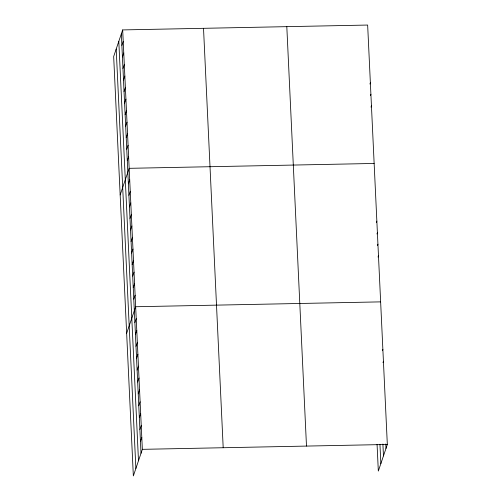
<?xml version="1.0" encoding="UTF-8"?>
<svg xmlns="http://www.w3.org/2000/svg" width="501" height="501" viewBox="0 0 501 501"><rect width="100%" height="100%" fill="white"/><g stroke="black" fill="none" stroke-linecap="round" stroke-linejoin="round"><path stroke-width="0.75" d="M122.676 29.916L113.671 56.525L133.347 475.95L142.353 449.341L122.676 29.916L367.653 25.05L387.329 444.475L378.324 471.084L377.071 444.349M121.881 45.403L123.215 41.451M122.419 56.939L123.76 52.981M122.958 68.474L124.298 64.516M123.503 80.01L124.843 76.052M124.041 91.545L125.382 87.587M124.586 103.074L125.92 99.123M125.125 114.61L126.465 110.652M125.663 126.146L127.004 122.188M126.208 137.681L127.548 133.723M126.747 149.21L128.087 145.259M127.292 160.746L128.625 156.788M120.165 194.939L129.17 168.323L374.147 163.458M128.369 183.817L129.709 179.859M128.914 195.352L130.254 191.395M129.452 206.882L130.792 202.93M129.997 218.417L131.337 214.459M130.536 229.953L131.876 225.995M131.074 241.488L132.414 237.53M131.619 253.018L132.959 249.066M132.158 264.553L133.498 260.595M132.702 276.089L134.043 272.131M133.241 287.624L134.581 283.666M133.786 299.16L135.12 295.202M126.653 333.347L135.665 306.737L380.641 301.871M134.882 322.575L136.222 318.617M135.439 334.461L136.779 330.503M135.996 346.341L137.337 342.383M136.554 358.228L137.894 354.27M137.111 370.107L138.451 366.156M137.669 381.994L139.009 378.036M138.226 393.874L139.566 389.922M138.783 405.76L140.123 401.802M139.341 417.646L140.681 413.688M139.898 429.526L141.238 425.574M140.455 441.412L141.796 437.454M369.913 84.036L370.358 82.721M370.452 95.572L370.903 94.257M370.997 107.108L371.441 105.786M376.408 222.45L376.852 221.129M376.946 233.986L377.397 232.664M377.491 245.515L377.936 244.2M378.03 257.051L378.474 255.735M382.426 350.725L382.87 349.404M382.983 362.605L383.428 361.29M142.353 449.341L387.329 444.475M385.783 443.974L385.995 448.433M382.902 444.024L383.459 455.904M379.946 444.299L380.854 463.607M286.81 26.653L306.487 446.078M203.519 28.313L223.195 447.731M121.336 33.874L141.013 453.292M118.806 41.345L138.483 460.77M116.201 49.048L135.877 468.473"/></g></svg>
